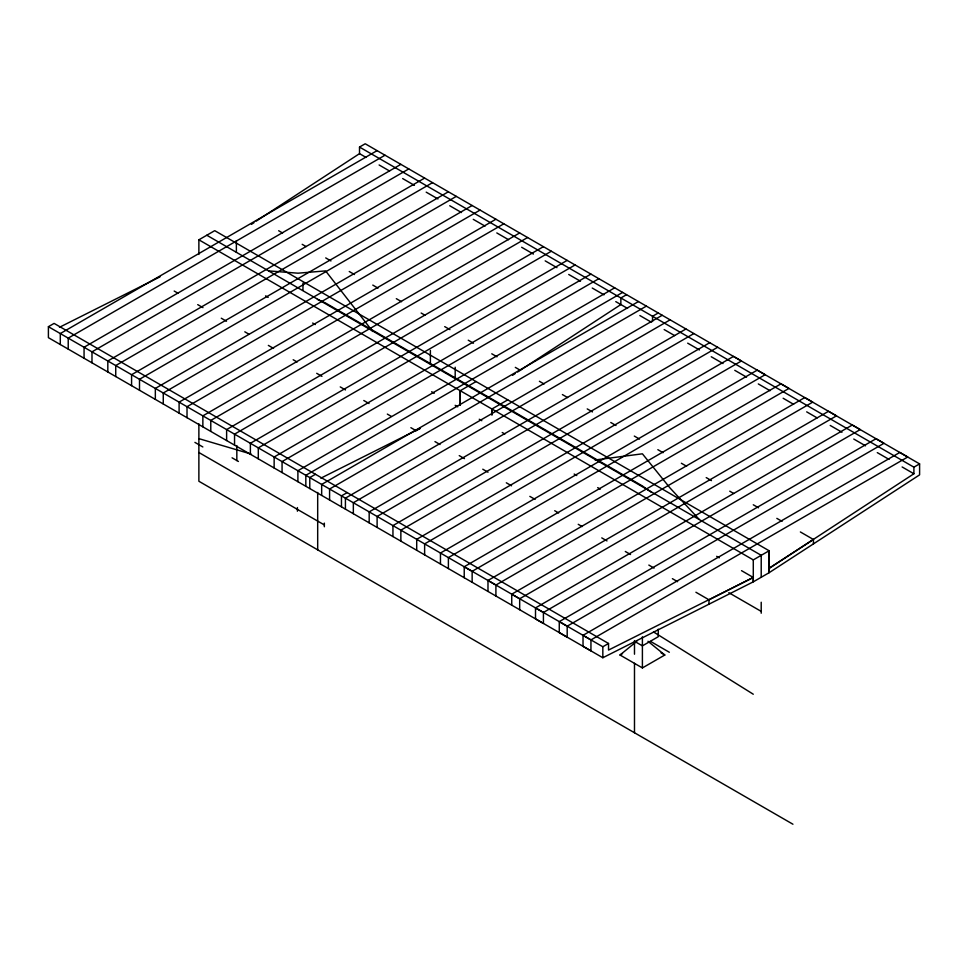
<?xml version="1.0" encoding="UTF-8"?>
<svg xmlns="http://www.w3.org/2000/svg" width="968" height="968" viewBox="0 0 968 968"><rect width="100%" height="100%" fill="white"/><g stroke="black" fill="none" stroke-linecap="round" stroke-linejoin="round"><path stroke-width="1.45" d="M198.876 254.451L198.876 239.81L214.727 230.662L769.124 550.756L753.285 559.903L753.285 581.841L753.298 577.448L608.533 650.06L608.533 643.478L54.099 323.397L48.4 326.688L48.4 337.663L602.834 657.744L753.285 581.841L769.124 572.705L919.6 474.864L919.6 463.89L365.214 143.772L359.515 147.063L359.515 153.646L256.278 221.079M60.294 344.511L60.306 333.549L377.084 150.645M68.22 349.097L68.22 338.122L385.01 155.219M84.059 358.233L84.059 347.258L400.849 164.366M91.984 362.806L91.984 351.844L408.774 168.94M107.823 371.954L107.823 360.979L424.613 178.088M115.737 376.528L115.737 365.553L432.527 182.662M131.575 385.675L131.588 374.701L448.365 191.797M139.501 390.249L139.501 379.274L456.291 196.383M155.34 399.385L155.34 388.422L472.13 205.518M163.265 403.959L163.265 392.996L480.055 210.092M179.104 413.106L179.104 402.131L495.894 219.24M187.018 417.68L187.018 406.705L503.808 223.814M202.857 426.827L202.869 415.853L519.647 232.961M210.782 431.401L210.782 420.427L527.572 237.535M226.621 440.537L226.621 429.574L543.411 246.671M234.546 445.123L234.546 434.148L551.337 251.244M250.385 454.258L250.385 443.284L567.175 260.392M258.299 458.832L258.299 447.857L575.089 264.966M274.138 467.98L274.15 457.005L590.928 274.113M282.063 472.553L282.063 461.579L598.853 278.687M297.902 481.701L297.902 470.726L614.692 287.823M305.827 486.275L305.827 475.3L622.618 292.409M309.784 488.55L309.784 477.575L315.483 474.284M321.666 495.41L321.666 484.436L638.457 301.544M329.58 499.984L329.58 489.021L646.37 306.118M341.462 506.857L341.462 495.882L347.173 492.591M345.419 509.132L345.431 498.157L662.209 315.266M353.344 513.706L353.344 502.731L670.134 319.839M369.183 522.853L369.183 511.878L685.973 328.987M377.109 527.427L377.109 516.452L693.899 333.561M392.947 536.562L392.947 525.6L709.738 342.696M400.861 541.148L400.861 530.174L717.651 347.27M416.7 550.284L416.712 539.309L733.49 356.418L741.415 360.991L424.625 543.883L424.625 554.858M440.464 564.005L440.464 553.03L757.254 370.139L765.18 374.713L448.39 557.604L448.39 568.579M464.229 577.727L464.229 566.752L781.019 383.848L788.932 388.434L472.142 571.326L472.142 582.3M487.981 591.436L487.993 580.461L804.771 397.57L812.696 402.144L495.906 585.047L495.906 596.01M511.745 605.157L511.745 594.183L828.535 411.291L836.461 415.865L519.671 598.756L519.671 609.731M535.51 607.904L535.51 618.879L543.423 623.452L543.423 612.478L860.213 429.586L852.3 425.012L535.51 607.904L543.423 612.478M559.274 621.625L559.262 632.588L567.188 637.174L567.188 626.199L883.978 443.296L876.052 438.722L559.274 621.625L567.188 626.199M583.026 635.335L583.026 646.309L590.94 650.883L590.952 639.909L907.742 457.017L899.816 452.443L583.026 635.335L590.952 639.909M602.834 657.744L602.834 646.769L608.533 643.478M652.529 321.558L652.529 316.282L658.24 312.991M800.367 531.952L813.435 539.503L769.124 568.313L913.901 473.763L913.901 467.181L359.515 147.063M648.003 641.288L664.81 655.009L642.401 667.932L620.004 655.009L636.811 641.288M512.58 375.281L515.097 373.636M517.614 371.99L620.851 304.569L620.851 297.987L626.55 294.695M251.438 224.346L253.967 222.701M460.248 390.697L460.26 405.326L460.248 390.709L476.087 381.549M491.925 409.004L491.938 414.861L491.925 409.004L507.776 399.857M913.901 467.181L919.6 463.89M620.004 655.009L622.497 653.569M415.95 430.615L419.967 428.582M695.919 592.247L708.987 599.797L753.285 577.46L741.524 570.66M59.459 327.293L159.998 276.86M320.844 478.18L420.039 428.425M595.102 459.994L642.401 453.81L670.001 487.957L699.162 519.356M268.85 270.919L298.011 273.194L325.599 270.895L372.728 331.479M198.876 438.637L251.039 454.028M317.407 299.39L325.599 303.057L642.401 485.96L650.98 492.034M359.515 153.646L366.049 157.421M379.117 164.971L389.584 171.021M402.664 178.56L414.425 185.36M426.198 192.16L437.959 198.948M449.733 205.748L461.494 212.536M473.267 219.337L485.029 226.125M496.802 232.925L508.563 239.713M521.643 247.263L533.404 254.064M545.178 260.864L556.951 267.652M568.712 274.452L580.485 281.24M592.247 288.041L604.02 294.829M615.781 301.629L627.554 308.417M639.86 315.544L651.27 322.138M664.157 329.556L674.623 335.606M687.691 343.156L699.465 349.944M711.238 356.744L722.999 363.532M734.772 370.333L746.534 377.121M758.307 383.921L770.068 390.709M783.148 398.259L793.603 404.309M806.683 411.86L817.137 417.898M830.217 425.448L841.979 432.236M853.752 439.036L865.525 445.825M877.286 452.625L889.06 459.413M902.128 466.963L913.901 473.763M278.651 230.735L282.571 232.998M302.185 244.323L306.106 246.586M325.72 257.911L330.947 260.937M349.254 271.5L354.482 274.525M372.789 285.088L378.016 288.113M396.323 298.676L401.551 301.701M421.165 313.027L425.097 315.29M444.711 326.615L449.939 329.628M468.246 340.204L473.473 343.216M491.78 353.792L497.007 356.805M515.315 367.38L520.542 370.393M539.406 381.283L544.077 383.981M562.384 394.557L567.611 397.57M587.225 408.895L592.464 411.92M610.772 422.484L615.999 425.509M634.306 436.072L639.533 439.097M657.841 449.66L663.068 452.685M681.375 463.249L686.602 466.274M706.216 477.599L711.444 480.612M729.751 491.187L733.683 493.45M753.285 504.776L758.525 507.789M776.832 518.364L782.059 521.377M206.801 235.236L761.211 555.317L761.211 577.267M198.876 239.81L753.285 559.903M265.559 295.869L268.184 297.382M312.628 323.046L315.253 324.558M431.631 391.738L434.245 393.262M455.166 405.326L457.779 406.85M479.257 419.241L481.798 420.705M502.235 432.502L504.848 434.027M574.157 474.03L576.771 475.542M597.692 487.618L600.305 489.13M716.671 556.322L719.297 557.822M728.807 592.682L761.211 611.389M174.192 291.041L178.112 293.304M197.726 304.63L202.965 307.642M221.273 318.218L226.5 321.231M244.807 331.806L248.728 334.069M268.342 345.394L273.569 348.407M293.183 359.733L297.103 362.008M316.717 373.321L321.945 376.346M340.252 386.91L345.491 389.935M363.786 400.498L369.026 403.523M387.333 414.086L391.254 416.361M410.868 427.674L416.095 430.7M434.959 441.589L440.016 444.518M459.243 455.613L464.471 458.626M482.778 469.202L488.005 472.215M506.312 482.79L511.552 485.803M529.847 496.378L535.086 499.391M554.7 510.717L558.621 512.979M578.235 524.305L582.155 526.568M601.769 537.893L606.996 540.918M625.304 551.482L630.531 554.507M648.838 565.07L654.065 568.095M672.373 578.658L677.612 581.683M650.581 641.433L669.336 652.263M661.071 652.843L664.81 655.009M635.093 641.639L642.401 645.862L658.252 636.714L658.252 629.188M464.229 566.752L472.142 571.326M487.993 580.461L495.906 585.047M511.745 594.183L519.671 598.756M48.4 326.688L602.834 646.769M232.078 457.804L238.418 461.458M194.919 442.388L202.844 446.962M198.876 452.504L324.341 524.934M792.937 824.228L198.876 481.253L198.876 423.815M753.285 694.225L653.497 631.923M813.435 539.503L813.435 543.883M761.211 602.241L761.211 613.216M708.987 599.797L708.987 604.189M642.401 636.823L642.401 667.932M634.488 640.622L634.488 654.211M634.488 663.274L634.488 732.752M455.19 367.223L455.19 378.863M430.385 350.44L430.385 364.004M324.341 523.107L324.341 526.761M317.685 492.446L317.685 549.836M302.972 283.14L302.972 290.424M297.406 507.559L297.406 511.213M236.833 445.546L236.833 460.55M236.373 240.608L236.373 252.37M769.124 550.744L769.112 572.705L769.124 550.756"/></g></svg>
